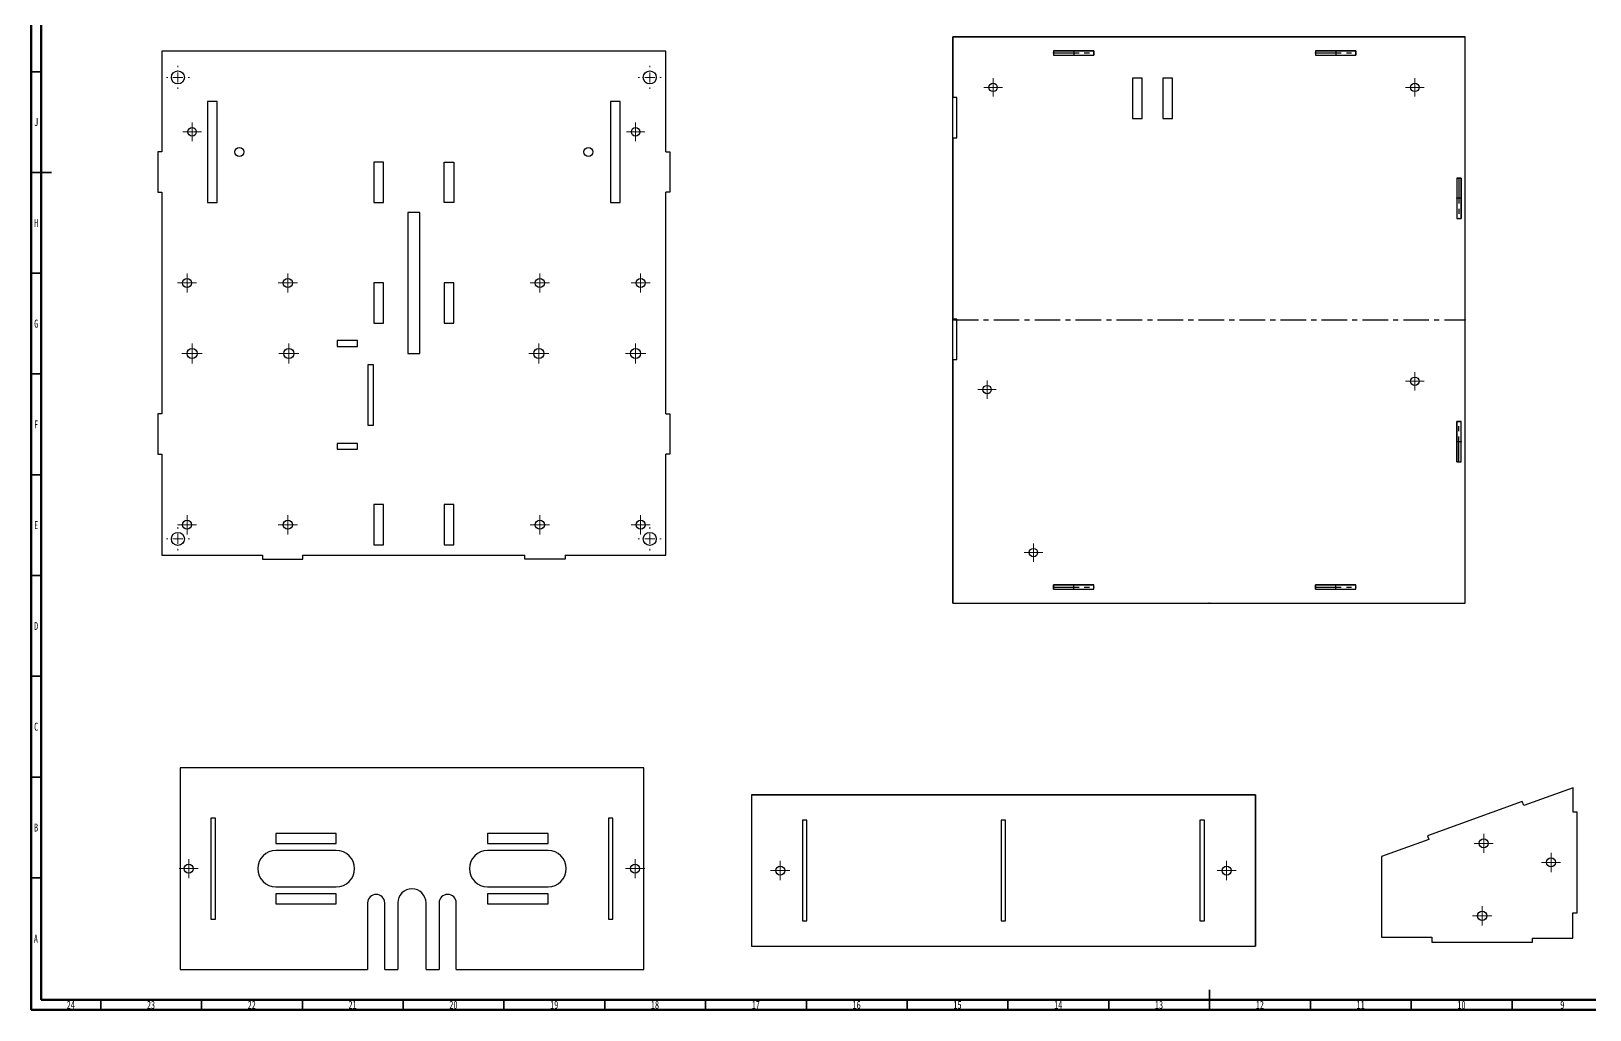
# Model space of a CAD drawing. Header units: millimetres. Extents: x 15 to 1184, y 5 to 836.
# Drawn here: x 15 to 788, y 5 to 491 of the extents above; entities that cross this region are included whole.
import ezdxf

# ---------------------------------------------------------------- set-up
doc = ezdxf.new("R2010")
doc.units = ezdxf.units.MM
doc.header["$PDSIZE"] = -1
doc.linetypes.add('CENTERX2', pattern=[20.32, 12.7, -2.54, 2.54, -2.54])
doc.styles.add('SLDTEXTSTYLE0', font='TXT', dxfattribs={"width": 0.75})

# ---------------------------------------------------------------- blocks, each defined once
blk = doc.blocks.new('SW_CENTERMARKSYMBOL_22')
at = {"color": 0, "linetype": 'Continuous', "lineweight": 18}
for p, q in [((-2.5, 0), (-5, 0)), ((0, 0), (-2.5, 0)), ((0, 2.5), (0, 5)), ((0, 0), (0, 2.5)), ((0, 0), (0, -2.5)), ((0, 0), (2.5, 0)), ((2.5, 0), (5, 0)), ((0, -2.5), (0, -5))]:
    blk.add_line(p, q, dxfattribs=at)
blk = doc.blocks.new('SW_CENTERMARKSYMBOL_23')
at = {"color": 0, "linetype": 'Continuous', "lineweight": 18}
for p, q in [((-2.5, 0), (-5, 0)), ((0, 0), (-2.5, 0)), ((0, 2.5), (0, 5)), ((0, 0), (0, 2.5)), ((0, 0), (0, -2.5)), ((0, 0), (2.5, 0)), ((2.5, 0), (5, 0)), ((0, -2.5), (0, -5))]:
    blk.add_line(p, q, dxfattribs=at)
blk = doc.blocks.new('SW_CENTERMARKSYMBOL_24')
at = {"color": 0, "linetype": 'Continuous', "lineweight": 18}
for p, q in [((-5, 0), (-5.75, 0)), ((0, 0), (-2.5, 0)), ((0, 5), (0, 5.75)), ((0, 0), (0, 2.5)), ((0, 0), (0, -2.5)), ((0, 0), (2.5, 0)), ((5, 0), (5.75, 0)), ((0, -5), (0, -5.75))]:
    blk.add_line(p, q, dxfattribs=at)
blk = doc.blocks.new('SW_CENTERMARKSYMBOL_25')
at = {"color": 0, "linetype": 'Continuous', "lineweight": 18}
for p, q in [((-5, 0), (-5.75, 0)), ((0, 0), (-2.5, 0)), ((0, 5), (0, 5.75)), ((0, 0), (0, 2.5)), ((0, 0), (0, -2.5)), ((0, 0), (2.5, 0)), ((5, 0), (5.75, 0)), ((0, -5), (0, -5.75))]:
    blk.add_line(p, q, dxfattribs=at)
blk = doc.blocks.new('SW_CENTERMARKSYMBOL_26')
at = {"color": 0, "linetype": 'Continuous', "lineweight": 18}
for p, q in [((-5, 0), (-5.75, 0)), ((0, 0), (-2.5, 0)), ((0, 5), (0, 5.75)), ((0, 0), (0, 2.5)), ((0, 0), (0, -2.5)), ((0, 0), (2.5, 0)), ((5, 0), (5.75, 0)), ((0, -5), (0, -5.75))]:
    blk.add_line(p, q, dxfattribs=at)
blk = doc.blocks.new('SW_CENTERMARKSYMBOL_27')
at = {"color": 0, "linetype": 'Continuous', "lineweight": 18}
for p, q in [((-5, 0), (-5.75, 0)), ((0, 0), (-2.5, 0)), ((0, 5), (0, 5.75)), ((0, 0), (0, 2.5)), ((0, 0), (0, -2.5)), ((0, 0), (2.5, 0)), ((5, 0), (5.75, 0)), ((0, -5), (0, -5.75))]:
    blk.add_line(p, q, dxfattribs=at)
blk = doc.blocks.new('SW_CENTERMARKSYMBOL_28')
at = {"color": 0, "linetype": 'Continuous', "lineweight": 18}
for p, q in [((-2.5, 0), (-5, 0)), ((0, 0), (-2.5, 0)), ((0, 2.5), (0, 5)), ((0, 0), (0, 2.5)), ((0, 0), (0, -2.5)), ((0, 0), (2.5, 0)), ((2.5, 0), (5, 0)), ((0, -2.5), (0, -5))]:
    blk.add_line(p, q, dxfattribs=at)
blk = doc.blocks.new('SW_CENTERMARKSYMBOL_29')
at = {"color": 0, "linetype": 'Continuous', "lineweight": 18}
for p, q in [((-2.5, 0), (-5, 0)), ((0, 0), (-2.5, 0)), ((0, 2.5), (0, 5)), ((0, 0), (0, 2.5)), ((0, 0), (0, -2.5)), ((0, 0), (2.5, 0)), ((2.5, 0), (5, 0)), ((0, -2.5), (0, -5))]:
    blk.add_line(p, q, dxfattribs=at)
blk = doc.blocks.new('SW_CENTERMARKSYMBOL_30')
at = {"color": 0, "linetype": 'Continuous', "lineweight": 18}
for p, q in [((-2.5, 0), (-4.75, 0)), ((0, 0), (-2.5, 0)), ((0, 2.5), (0, 4.75)), ((0, 0), (0, 2.5)), ((0, 0), (0, -2.5)), ((0, 0), (2.5, 0)), ((2.5, 0), (4.75, 0)), ((0, -2.5), (0, -4.75))]:
    blk.add_line(p, q, dxfattribs=at)
blk = doc.blocks.new('SW_CENTERMARKSYMBOL_31')
at = {"color": 0, "linetype": 'Continuous', "lineweight": 18}
for p, q in [((-2.5, 0), (-4.75, 0)), ((0, 0), (-2.5, 0)), ((0, 2.5), (0, 4.75)), ((0, 0), (0, 2.5)), ((0, 0), (0, -2.5)), ((0, 0), (2.5, 0)), ((2.5, 0), (4.75, 0)), ((0, -2.5), (0, -4.75))]:
    blk.add_line(p, q, dxfattribs=at)
blk = doc.blocks.new('SW_CENTERMARKSYMBOL_32')
at = {"color": 0, "linetype": 'Continuous', "lineweight": 18}
for p, q in [((-2.5, 0), (-4.75, 0)), ((0, 0), (-2.5, 0)), ((0, 2.5), (0, 4.75)), ((0, 0), (0, 2.5)), ((0, 0), (0, -2.5)), ((0, 0), (2.5, 0)), ((2.5, 0), (4.75, 0)), ((0, -2.5), (0, -4.75))]:
    blk.add_line(p, q, dxfattribs=at)
blk = doc.blocks.new('SW_CENTERMARKSYMBOL_33')
at = {"color": 0, "linetype": 'Continuous', "lineweight": 18}
for p, q in [((-2.5, 0), (-4.75, 0)), ((0, 0), (-2.5, 0)), ((0, 2.5), (0, 4.75)), ((0, 0), (0, 2.5)), ((0, 0), (0, -2.5)), ((0, 0), (2.5, 0)), ((2.5, 0), (4.75, 0)), ((0, -2.5), (0, -4.75))]:
    blk.add_line(p, q, dxfattribs=at)
blk = doc.blocks.new('SW_CENTERMARKSYMBOL_34')
at = {"color": 0, "linetype": 'Continuous', "lineweight": 18}
for p, q in [((-2.5, 0), (-4.75, 0)), ((0, 0), (-2.5, 0)), ((0, 2.5), (0, 4.75)), ((0, 0), (0, 2.5)), ((0, 0), (0, -2.5)), ((0, 0), (2.5, 0)), ((2.5, 0), (4.75, 0)), ((0, -2.5), (0, -4.75))]:
    blk.add_line(p, q, dxfattribs=at)
blk = doc.blocks.new('SW_CENTERMARKSYMBOL_35')
at = {"color": 0, "linetype": 'Continuous', "lineweight": 18}
for p, q in [((-2.5, 0), (-4.75, 0)), ((0, 0), (-2.5, 0)), ((0, 2.5), (0, 4.75)), ((0, 0), (0, 2.5)), ((0, 0), (0, -2.5)), ((0, 0), (2.5, 0)), ((2.5, 0), (4.75, 0)), ((0, -2.5), (0, -4.75))]:
    blk.add_line(p, q, dxfattribs=at)
blk = doc.blocks.new('SW_CENTERMARKSYMBOL_36')
at = {"color": 0, "linetype": 'Continuous', "lineweight": 18}
for p, q in [((-2.5, 0), (-4.75, 0)), ((0, 0), (-2.5, 0)), ((0, 2.5), (0, 4.75)), ((0, 0), (0, 2.5)), ((0, 0), (0, -2.5)), ((0, 0), (2.5, 0)), ((2.5, 0), (4.75, 0)), ((0, -2.5), (0, -4.75))]:
    blk.add_line(p, q, dxfattribs=at)
blk = doc.blocks.new('SW_CENTERMARKSYMBOL_37')
at = {"color": 0, "linetype": 'Continuous', "lineweight": 18}
for p, q in [((-2.5, 0), (-4.75, 0)), ((0, 0), (-2.5, 0)), ((0, 2.5), (0, 4.75)), ((0, 0), (0, 2.5)), ((0, 0), (0, -2.5)), ((0, 0), (2.5, 0)), ((2.5, 0), (4.75, 0)), ((0, -2.5), (0, -4.75))]:
    blk.add_line(p, q, dxfattribs=at)
blk = doc.blocks.new('SW_CENTERMARKSYMBOL_38')
at = {"color": 0, "linetype": 'Continuous', "lineweight": 18}
for p, q in [((-2.5, 0), (-4.6, 0)), ((0, 0), (-2.5, 0)), ((0, 2.5), (0, 4.6)), ((0, 0), (0, 2.5)), ((0, 0), (0, -2.5)), ((0, 0), (2.5, 0)), ((2.5, 0), (4.6, 0)), ((0, -2.5), (0, -4.6))]:
    blk.add_line(p, q, dxfattribs=at)
blk = doc.blocks.new('SW_CENTERMARKSYMBOL_39')
at = {"color": 0, "linetype": 'Continuous', "lineweight": 18}
for p, q in [((-2.5, 0), (-4.6, 0)), ((0, 0), (-2.5, 0)), ((0, 2.5), (0, 4.6)), ((0, 0), (0, 2.5)), ((0, 0), (0, -2.5)), ((0, 0), (2.5, 0)), ((2.5, 0), (4.6, 0)), ((0, -2.5), (0, -4.6))]:
    blk.add_line(p, q, dxfattribs=at)
blk = doc.blocks.new('SW_CENTERMARKSYMBOL_40')
at = {"color": 0, "linetype": 'Continuous', "lineweight": 18}
for p, q in [((-2.5, 0), (-5, 0)), ((0, 0), (-2.5, 0)), ((0, 2.5), (0, 5)), ((0, 0), (0, 2.5)), ((0, 0), (0, -2.5)), ((0, 0), (2.5, 0)), ((2.5, 0), (5, 0)), ((0, -2.5), (0, -5))]:
    blk.add_line(p, q, dxfattribs=at)
blk = doc.blocks.new('SW_CENTERMARKSYMBOL_41')
at = {"color": 0, "linetype": 'Continuous', "lineweight": 18}
for p, q in [((-2.5, 0), (-5, 0)), ((0, 0), (-2.5, 0)), ((0, 2.5), (0, 5)), ((0, 0), (0, 2.5)), ((0, 0), (0, -2.5)), ((0, 0), (2.5, 0)), ((2.5, 0), (5, 0)), ((0, -2.5), (0, -5))]:
    blk.add_line(p, q, dxfattribs=at)
blk = doc.blocks.new('SW_CENTERMARKSYMBOL_42')
at = {"color": 0, "linetype": 'Continuous', "lineweight": 18}
for p, q in [((-5, 0), (-5.75, 0)), ((0, 0), (-2.5, 0)), ((0, 5), (0, 5.75)), ((0, 0), (0, 2.5)), ((0, 0), (0, -2.5)), ((0, 0), (2.5, 0)), ((5, 0), (5.75, 0)), ((0, -5), (0, -5.75))]:
    blk.add_line(p, q, dxfattribs=at)
blk = doc.blocks.new('SW_CENTERMARKSYMBOL_43')
at = {"color": 0, "linetype": 'Continuous', "lineweight": 18}
for p, q in [((-5, 0), (-5.75, 0)), ((0, 0), (-2.5, 0)), ((0, 5), (0, 5.75)), ((0, 0), (0, 2.5)), ((0, 0), (0, -2.5)), ((0, 0), (2.5, 0)), ((5, 0), (5.75, 0)), ((0, -5), (0, -5.75))]:
    blk.add_line(p, q, dxfattribs=at)
blk = doc.blocks.new('SW_CENTERMARKSYMBOL_44')
at = {"color": 0, "linetype": 'Continuous', "lineweight": 18}
for p, q in [((-5, 0), (-5.75, 0)), ((0, 0), (-2.5, 0)), ((0, 5), (0, 5.75)), ((0, 0), (0, 2.5)), ((0, 0), (0, -2.5)), ((0, 0), (2.5, 0)), ((5, 0), (5.75, 0)), ((0, -5), (0, -5.75))]:
    blk.add_line(p, q, dxfattribs=at)
blk = doc.blocks.new('SW_CENTERMARKSYMBOL_45')
at = {"color": 0, "linetype": 'Continuous', "lineweight": 18}
for p, q in [((-5, 0), (-5.75, 0)), ((0, 0), (-2.5, 0)), ((0, 5), (0, 5.75)), ((0, 0), (0, 2.5)), ((0, 0), (0, -2.5)), ((0, 0), (2.5, 0)), ((5, 0), (5.75, 0)), ((0, -5), (0, -5.75))]:
    blk.add_line(p, q, dxfattribs=at)
blk = doc.blocks.new('SW_CENTERMARKSYMBOL_46')
at = {"color": 0, "linetype": 'Continuous', "lineweight": 18}
for p, q in [((-2.5, 0), (-5, 0)), ((0, 0), (-2.5, 0)), ((0, 2.5), (0, 5)), ((0, 0), (0, 2.5)), ((0, 0), (0, -2.5)), ((0, 0), (2.5, 0)), ((2.5, 0), (5, 0)), ((0, -2.5), (0, -5))]:
    blk.add_line(p, q, dxfattribs=at)
blk = doc.blocks.new('SW_CENTERMARKSYMBOL_47')
at = {"color": 0, "linetype": 'Continuous', "lineweight": 18}
for p, q in [((-2.5, 0), (-5, 0)), ((0, 0), (-2.5, 0)), ((0, 2.5), (0, 5)), ((0, 0), (0, 2.5)), ((0, 0), (0, -2.5)), ((0, 0), (2.5, 0)), ((2.5, 0), (5, 0)), ((0, -2.5), (0, -5))]:
    blk.add_line(p, q, dxfattribs=at)
blk = doc.blocks.new('SW_CENTERMARKSYMBOL_48')
at = {"color": 0, "linetype": 'Continuous', "lineweight": 18}
for p, q in [((-2.5, 0), (-4.75, 0)), ((0, 0), (-2.5, 0)), ((0, 2.5), (0, 4.75)), ((0, 0), (0, 2.5)), ((0, 0), (0, -2.5)), ((0, 0), (2.5, 0)), ((2.5, 0), (4.75, 0)), ((0, -2.5), (0, -4.75))]:
    blk.add_line(p, q, dxfattribs=at)
blk = doc.blocks.new('SW_CENTERMARKSYMBOL_49')
at = {"color": 0, "linetype": 'Continuous', "lineweight": 18}
for p, q in [((-2.5, 0), (-4.75, 0)), ((0, 0), (-2.5, 0)), ((0, 2.5), (0, 4.75)), ((0, 0), (0, 2.5)), ((0, 0), (0, -2.5)), ((0, 0), (2.5, 0)), ((2.5, 0), (4.75, 0)), ((0, -2.5), (0, -4.75))]:
    blk.add_line(p, q, dxfattribs=at)
blk = doc.blocks.new('SW_CENTERMARKSYMBOL_50')
at = {"color": 0, "linetype": 'Continuous', "lineweight": 18}
for p, q in [((-2.5, 0), (-4.75, 0)), ((0, 0), (-2.5, 0)), ((0, 2.5), (0, 4.75)), ((0, 0), (0, 2.5)), ((0, 0), (0, -2.5)), ((0, 0), (2.5, 0)), ((2.5, 0), (4.75, 0)), ((0, -2.5), (0, -4.75))]:
    blk.add_line(p, q, dxfattribs=at)
blk = doc.blocks.new('SW_CENTERMARKSYMBOL_51')
at = {"color": 0, "linetype": 'Continuous', "lineweight": 18}
for p, q in [((-2.5, 0), (-4.75, 0)), ((0, 0), (-2.5, 0)), ((0, 2.5), (0, 4.75)), ((0, 0), (0, 2.5)), ((0, 0), (0, -2.5)), ((0, 0), (2.5, 0)), ((2.5, 0), (4.75, 0)), ((0, -2.5), (0, -4.75))]:
    blk.add_line(p, q, dxfattribs=at)
blk = doc.blocks.new('SW_CENTERMARKSYMBOL_52')
at = {"color": 0, "linetype": 'Continuous', "lineweight": 18}
for p, q in [((-2.5, 0), (-4.75, 0)), ((0, 0), (-2.5, 0)), ((0, 2.5), (0, 4.75)), ((0, 0), (0, 2.5)), ((0, 0), (0, -2.5)), ((0, 0), (2.5, 0)), ((2.5, 0), (4.75, 0)), ((0, -2.5), (0, -4.75))]:
    blk.add_line(p, q, dxfattribs=at)
blk = doc.blocks.new('SW_CENTERMARKSYMBOL_53')
at = {"color": 0, "linetype": 'Continuous', "lineweight": 18}
for p, q in [((-2.5, 0), (-4.75, 0)), ((0, 0), (-2.5, 0)), ((0, 2.5), (0, 4.75)), ((0, 0), (0, 2.5)), ((0, 0), (0, -2.5)), ((0, 0), (2.5, 0)), ((2.5, 0), (4.75, 0)), ((0, -2.5), (0, -4.75))]:
    blk.add_line(p, q, dxfattribs=at)
blk = doc.blocks.new('SW_CENTERMARKSYMBOL_54')
at = {"color": 0, "linetype": 'Continuous', "lineweight": 18}
for p, q in [((-2.5, 0), (-4.75, 0)), ((0, 0), (-2.5, 0)), ((0, 2.5), (0, 4.75)), ((0, 0), (0, 2.5)), ((0, 0), (0, -2.5)), ((0, 0), (2.5, 0)), ((2.5, 0), (4.75, 0)), ((0, -2.5), (0, -4.75))]:
    blk.add_line(p, q, dxfattribs=at)
blk = doc.blocks.new('SW_CENTERMARKSYMBOL_55')
at = {"color": 0, "linetype": 'Continuous', "lineweight": 18}
for p, q in [((-2.5, 0), (-4.75, 0)), ((0, 0), (-2.5, 0)), ((0, 2.5), (0, 4.75)), ((0, 0), (0, 2.5)), ((0, 0), (0, -2.5)), ((0, 0), (2.5, 0)), ((2.5, 0), (4.75, 0)), ((0, -2.5), (0, -4.75))]:
    blk.add_line(p, q, dxfattribs=at)
blk = doc.blocks.new('SW_CENTERMARKSYMBOL_56')
at = {"color": 0, "linetype": 'Continuous', "lineweight": 18}
for p, q in [((-2.5, 0), (-4.6, 0)), ((0, 0), (-2.5, 0)), ((0, 2.5), (0, 4.6)), ((0, 0), (0, 2.5)), ((0, 0), (0, -2.5)), ((0, 0), (2.5, 0)), ((2.5, 0), (4.6, 0)), ((0, -2.5), (0, -4.6))]:
    blk.add_line(p, q, dxfattribs=at)
blk = doc.blocks.new('SW_CENTERMARKSYMBOL_57')
at = {"color": 0, "linetype": 'Continuous', "lineweight": 18}
for p, q in [((-2.5, 0), (-4.6, 0)), ((0, 0), (-2.5, 0)), ((0, 2.5), (0, 4.6)), ((0, 0), (0, 2.5)), ((0, 0), (0, -2.5)), ((0, 0), (2.5, 0)), ((2.5, 0), (4.6, 0)), ((0, -2.5), (0, -4.6))]:
    blk.add_line(p, q, dxfattribs=at)
blk = doc.blocks.new('SW_CENTERMARKSYMBOL_58')
at = {"color": 0, "linetype": 'Continuous', "lineweight": 18}
for p, q in [((-2.5, 0), (-4.6, 0)), ((0, 0), (-2.5, 0)), ((0, 2.5), (0, 4.6)), ((0, 0), (0, 2.5)), ((0, 0), (0, -2.5)), ((0, 0), (2.5, 0)), ((2.5, 0), (4.6, 0)), ((0, -2.5), (0, -4.6))]:
    blk.add_line(p, q, dxfattribs=at)
blk = doc.blocks.new('SW_CENTERMARKSYMBOL_59')
at = {"color": 0, "linetype": 'Continuous', "lineweight": 18}
for p, q in [((-2.5, 0), (-4.6, 0)), ((0, 0), (-2.5, 0)), ((0, 2.5), (0, 4.6)), ((0, 0), (0, 2.5)), ((0, 0), (0, -2.5)), ((0, 0), (2.5, 0)), ((2.5, 0), (4.6, 0)), ((0, -2.5), (0, -4.6))]:
    blk.add_line(p, q, dxfattribs=at)
blk = doc.blocks.new('SW_CENTERMARKSYMBOL_60')
at = {"color": 0, "linetype": 'Continuous', "lineweight": 18}
for p, q in [((-2.5, 0), (-4.6, 0)), ((0, 0), (-2.5, 0)), ((0, 2.5), (0, 4.6)), ((0, 0), (0, 2.5)), ((0, 0), (0, -2.5)), ((0, 0), (2.5, 0)), ((2.5, 0), (4.6, 0)), ((0, -2.5), (0, -4.6))]:
    blk.add_line(p, q, dxfattribs=at)
blk = doc.blocks.new('SW_CENTERMARKSYMBOL_61')
at = {"color": 0, "linetype": 'Continuous', "lineweight": 18}
for p, q in [((-2.5, 0), (-4.6, 0)), ((0, 0), (-2.5, 0)), ((0, 2.5), (0, 4.6)), ((0, 0), (0, 2.5)), ((0, 0), (0, -2.5)), ((0, 0), (2.5, 0)), ((2.5, 0), (4.6, 0)), ((0, -2.5), (0, -4.6))]:
    blk.add_line(p, q, dxfattribs=at)
blk = doc.blocks.new('SW_CENTERMARKSYMBOL_62')
at = {"color": 0, "linetype": 'Continuous', "lineweight": 18}
for p, q in [((-2.5, 0), (-4.6, 0)), ((0, 0), (-2.5, 0)), ((0, 2.5), (0, 4.6)), ((0, 0), (0, 2.5)), ((0, 0), (0, -2.5)), ((0, 0), (2.5, 0)), ((2.5, 0), (4.6, 0)), ((0, -2.5), (0, -4.6))]:
    blk.add_line(p, q, dxfattribs=at)
blk = doc.blocks.new('SW_CENTERMARKSYMBOL_68')
at = {"color": 0, "linetype": 'Continuous', "lineweight": 18}
for p, q in [((-2.5, 0), (-4.75, 0)), ((0, 0), (-2.5, 0)), ((0, 2.5), (0, 4.75)), ((0, 0), (0, 2.5)), ((0, 0), (0, -2.5)), ((0, 0), (2.5, 0)), ((2.5, 0), (4.75, 0)), ((0, -2.5), (0, -4.75))]:
    blk.add_line(p, q, dxfattribs=at)
blk = doc.blocks.new('SW_CENTERMARKSYMBOL_69')
at = {"color": 0, "linetype": 'Continuous', "lineweight": 18}
for p, q in [((-2.5, 0), (-4.75, 0)), ((0, 0), (-2.5, 0)), ((0, 2.5), (0, 4.75)), ((0, 0), (0, 2.5)), ((0, 0), (0, -2.5)), ((0, 0), (2.5, 0)), ((2.5, 0), (4.75, 0)), ((0, -2.5), (0, -4.75))]:
    blk.add_line(p, q, dxfattribs=at)
blk = doc.blocks.new('SW_CENTERMARKSYMBOL_70')
at = {"color": 0, "linetype": 'Continuous', "lineweight": 18}
for p, q in [((-2.5, 0), (-4.75, 0)), ((0, 0), (-2.5, 0)), ((0, 2.5), (0, 4.75)), ((0, 0), (0, 2.5)), ((0, 0), (0, -2.5)), ((0, 0), (2.5, 0)), ((2.5, 0), (4.75, 0)), ((0, -2.5), (0, -4.75))]:
    blk.add_line(p, q, dxfattribs=at)
blk = doc.blocks.new('SW_CENTERMARKSYMBOL_71')
at = {"color": 0, "linetype": 'Continuous', "lineweight": 18}
for p, q in [((-2.5, 0), (-4.75, 0)), ((0, 0), (-2.5, 0)), ((0, 2.5), (0, 4.75)), ((0, 0), (0, 2.5)), ((0, 0), (0, -2.5)), ((0, 0), (2.5, 0)), ((2.5, 0), (4.75, 0)), ((0, -2.5), (0, -4.75))]:
    blk.add_line(p, q, dxfattribs=at)
blk = doc.blocks.new('SW_CENTERMARKSYMBOL_72')
at = {"color": 0, "linetype": 'Continuous', "lineweight": 18}
for p, q in [((-2.5, 0), (-4.75, 0)), ((0, 0), (-2.5, 0)), ((0, 2.5), (0, 4.75)), ((0, 0), (0, 2.5)), ((0, 0), (0, -2.5)), ((0, 0), (2.5, 0)), ((2.5, 0), (4.75, 0)), ((0, -2.5), (0, -4.75))]:
    blk.add_line(p, q, dxfattribs=at)
blk = doc.blocks.new('SW_CENTERMARKSYMBOL_73')
at = {"color": 0, "linetype": 'Continuous', "lineweight": 18}
for p, q in [((-2.5, 0), (-4.75, 0)), ((0, 0), (-2.5, 0)), ((0, 2.5), (0, 4.75)), ((0, 0), (0, 2.5)), ((0, 0), (0, -2.5)), ((0, 0), (2.5, 0)), ((2.5, 0), (4.75, 0)), ((0, -2.5), (0, -4.75))]:
    blk.add_line(p, q, dxfattribs=at)
blk = doc.blocks.new('SW_CENTERMARKSYMBOL_74')
at = {"color": 0, "linetype": 'Continuous', "lineweight": 18}
for p, q in [((-2.5, 0), (-4.75, 0)), ((0, 0), (-2.5, 0)), ((0, 2.5), (0, 4.75)), ((0, 0), (0, 2.5)), ((0, 0), (0, -2.5)), ((0, 0), (2.5, 0)), ((2.5, 0), (4.75, 0)), ((0, -2.5), (0, -4.75))]:
    blk.add_line(p, q, dxfattribs=at)
blk = doc.blocks.new('SW_CENTERMARKSYMBOL_75')
at = {"color": 0, "linetype": 'Continuous', "lineweight": 18}
for p, q in [((-2.5, 0), (-4.75, 0)), ((0, 0), (-2.5, 0)), ((0, 2.5), (0, 4.75)), ((0, 0), (0, 2.5)), ((0, 0), (0, -2.5)), ((0, 0), (2.5, 0)), ((2.5, 0), (4.75, 0)), ((0, -2.5), (0, -4.75))]:
    blk.add_line(p, q, dxfattribs=at)
blk = doc.blocks.new('SW_CENTERMARKSYMBOL_76')
at = {"color": 0, "linetype": 'Continuous', "lineweight": 18}
for p, q in [((-2.5, 0), (-4.75, 0)), ((0, 0), (-2.5, 0)), ((0, 2.5), (0, 4.75)), ((0, 0), (0, 2.5)), ((0, 0), (0, -2.5)), ((0, 0), (2.5, 0)), ((2.5, 0), (4.75, 0)), ((0, -2.5), (0, -4.75))]:
    blk.add_line(p, q, dxfattribs=at)
blk = doc.blocks.new('SW_CENTERMARKSYMBOL_77')
at = {"color": 0, "linetype": 'Continuous', "lineweight": 18}
for p, q in [((-2.5, 0), (-4.75, 0)), ((0, 0), (-2.5, 0)), ((0, 2.5), (0, 4.75)), ((0, 0), (0, 2.5)), ((0, 0), (0, -2.5)), ((0, 0), (2.5, 0)), ((2.5, 0), (4.75, 0)), ((0, -2.5), (0, -4.75))]:
    blk.add_line(p, q, dxfattribs=at)

msp = doc.modelspace()

# ---------------------------------------------------------------- linework, layer by layer
at = {"color": 7, "linetype": 'Continuous', "lineweight": 70}
for p, q in [((15, 5), (15, 836)), ((20, 10), (20, 831)), ((1179, 10), (20, 10)), ((1184, 5), (15, 5))]:
    msp.add_line(p, q, dxfattribs=at)
at = {"color": 7, "linetype": 'Continuous'}
for p, q in [((472.105, 206.861), (472.105, 487.728)), ((472.105, 487.728), (726.305, 487.728)), ((726.305, 206.861), (726.305, 487.728)), ((522.105, 480.895), (542.105, 480.895)), ((522.105, 480.895), (522.105, 478.695)), ((542.105, 480.895), (542.105, 478.695)), ((652.105, 480.895), (672.105, 480.895)), ((652.105, 480.895), (652.105, 478.695)), ((672.105, 480.895), (672.105, 478.695)), ((522.105, 478.695), (542.105, 478.695)), ((652.105, 478.695), (672.105, 478.695)), ((722.105, 417.728), (724.305, 417.728)), ((722.105, 417.728), (722.105, 397.728)), ((724.305, 417.728), (724.305, 397.728)), ((722.105, 397.728), (724.305, 397.728)), ((722.105, 296.861), (724.305, 296.861)), ((722.105, 276.861), (722.105, 296.861)), ((724.305, 276.861), (724.305, 296.861)), ((722.105, 276.861), (724.305, 276.861)), ((522.105, 215.895), (542.105, 215.895)), ((522.105, 213.695), (522.105, 215.895)), ((522.105, 213.695), (542.105, 213.695)), ((542.105, 213.695), (542.105, 215.895)), ((652.105, 215.895), (672.105, 215.895)), ((652.105, 213.695), (652.105, 215.895)), ((652.105, 213.695), (672.105, 213.695)), ((672.105, 213.695), (672.105, 215.895)), ((472.105, 206.861), (726.305, 206.861)), ((372.228, 111.605), (622.228, 111.605)), ((372.228, 111.605), (372.228, 36.605)), ((622.228, 111.605), (622.228, 36.605)), ((372.228, 36.605), (622.228, 36.605))]:
    msp.add_line(p, q, dxfattribs=at)
at = {"color": 7, "linetype": 'Continuous', "lineweight": 25}
for p, q in [((726.305, 487.728), (472.105, 487.728)), ((472.105, 487.728), (472.105, 457.728)), ((726.305, 206.861), (726.305, 487.728)), ((79.802, 480.674), (79.802, 430.674)), ((329.802, 480.674), (79.802, 480.674)), ((329.802, 430.674), (329.802, 480.674)), ((542.105, 480.895), (522.105, 480.895)), ((522.105, 480.895), (522.105, 478.695)), ((542.105, 478.695), (542.105, 480.895)), ((672.105, 480.895), (652.105, 480.895)), ((652.105, 480.895), (652.105, 478.695)), ((672.105, 478.695), (672.105, 480.895)), ((522.105, 478.695), (542.105, 478.695)), ((652.105, 478.695), (672.105, 478.695)), ((561.3, 467.295), (561.3, 447.295)), ((566.1, 467.295), (561.3, 467.295)), ((566.1, 447.295), (566.1, 467.295)), ((581.1, 467.295), (576.3, 467.295)), ((576.3, 467.295), (576.3, 447.295)), ((581.1, 447.295), (581.1, 467.295)), ((474.105, 457.728), (472.105, 457.728)), ((474.105, 437.728), (474.105, 457.728)), ((107.202, 455.674), (102.402, 455.674)), ((102.402, 455.674), (102.402, 405.674)), ((107.202, 405.674), (107.202, 455.674)), ((307.202, 455.674), (302.402, 455.674)), ((302.402, 455.674), (302.402, 405.674)), ((307.202, 405.674), (307.202, 455.674)), ((561.3, 447.295), (566.1, 447.295)), ((576.3, 447.295), (581.1, 447.295)), ((472.105, 437.728), (474.105, 437.728)), ((472.105, 437.728), (472.105, 347.728)), ((77.802, 430.674), (77.802, 410.674)), ((79.802, 430.674), (77.802, 430.674)), ((189.702, 425.674), (184.902, 425.674)), ((184.902, 425.674), (184.902, 405.674)), ((189.702, 405.674), (189.702, 425.674)), ((219.902, 405.674), (219.902, 425.674)), ((219.902, 425.674), (224.702, 425.674)), ((224.702, 425.674), (224.702, 405.674)), ((329.802, 430.674), (331.802, 430.674)), ((331.802, 430.674), (331.802, 410.674)), ((724.305, 417.728), (722.105, 417.728)), ((722.105, 417.728), (722.105, 397.728)), ((724.305, 397.728), (724.305, 417.728)), ((77.802, 410.674), (79.802, 410.674)), ((79.802, 410.674), (79.802, 300.674)), ((331.802, 410.674), (329.802, 410.674)), ((329.802, 300.674), (329.802, 410.674)), ((102.402, 405.674), (107.202, 405.674)), ((184.902, 405.674), (189.702, 405.674)), ((224.702, 405.674), (219.902, 405.674)), ((302.402, 405.674), (307.202, 405.674)), ((207.802, 400.674), (201.802, 400.674)), ((201.802, 400.674), (201.802, 330.674)), ((207.802, 330.674), (207.802, 400.674)), ((722.105, 397.728), (724.305, 397.728)), ((184.902, 365.674), (184.902, 345.674)), ((189.702, 365.674), (184.902, 365.674)), ((189.702, 345.674), (189.702, 365.674)), ((219.902, 365.674), (219.902, 345.674)), ((224.702, 365.674), (219.902, 365.674)), ((224.702, 345.674), (224.702, 365.674)), ((184.902, 345.674), (189.702, 345.674)), ((219.902, 345.674), (224.702, 345.674)), ((474.105, 347.728), (472.105, 347.728)), ((474.105, 327.728), (474.105, 347.728)), ((176.802, 337.059), (166.802, 337.059)), ((166.802, 337.059), (166.802, 334.159)), ((166.802, 334.159), (176.802, 334.159)), ((176.802, 334.159), (176.802, 337.059)), ((181.902, 325.109), (181.902, 295.109)), ((184.802, 325.109), (181.902, 325.109)), ((184.802, 295.109), (184.802, 325.109)), ((201.802, 330.674), (207.802, 330.674)), ((472.105, 327.728), (472.105, 206.861)), ((472.105, 327.728), (474.105, 327.728)), ((77.802, 300.674), (77.802, 280.674)), ((79.802, 300.674), (77.802, 300.674)), ((181.902, 295.109), (184.802, 295.109)), ((329.802, 300.674), (331.802, 300.674)), ((331.802, 300.674), (331.802, 280.674)), ((724.305, 296.861), (722.105, 296.861)), ((722.105, 296.861), (722.105, 276.861)), ((724.305, 276.861), (724.305, 296.861)), ((176.802, 286.059), (166.802, 286.059)), ((166.802, 286.059), (166.802, 283.159)), ((176.802, 283.159), (176.802, 286.059)), ((77.802, 280.674), (79.802, 280.674)), ((79.802, 280.674), (79.802, 230.674)), ((166.802, 283.159), (176.802, 283.159)), ((331.802, 280.674), (329.802, 280.674)), ((329.802, 230.674), (329.802, 280.674)), ((722.105, 276.861), (724.305, 276.861)), ((189.702, 255.674), (184.902, 255.674)), ((184.902, 255.674), (184.902, 235.674)), ((189.702, 235.674), (189.702, 255.674)), ((224.702, 255.674), (219.902, 255.674)), ((219.902, 255.674), (219.902, 235.674)), ((224.702, 235.674), (224.702, 255.674)), ((184.902, 235.674), (189.702, 235.674)), ((219.902, 235.674), (224.702, 235.674)), ((79.802, 230.674), (129.802, 230.674)), ((129.802, 230.674), (129.802, 228.674)), ((129.802, 228.674), (149.802, 228.674)), ((149.802, 230.674), (259.802, 230.674)), ((149.802, 228.674), (149.802, 230.674)), ((259.802, 228.674), (259.802, 230.674)), ((279.802, 228.674), (259.802, 228.674)), ((279.802, 230.674), (329.802, 230.674)), ((279.802, 230.674), (279.802, 228.674)), ((542.105, 215.895), (522.105, 215.895)), ((522.105, 215.895), (522.105, 213.695)), ((522.105, 213.695), (542.105, 213.695)), ((542.105, 213.695), (542.105, 215.895)), ((672.105, 215.895), (652.105, 215.895)), ((652.105, 215.895), (652.105, 213.695)), ((652.105, 213.695), (672.105, 213.695)), ((672.105, 213.695), (672.105, 215.895)), ((472.105, 206.861), (726.305, 206.861)), ((88.857, 125.048), (88.857, 25.048)), ((318.857, 125.048), (88.857, 125.048)), ((318.857, 25.048), (318.857, 125.048)), ((622.228, 111.605), (372.228, 111.605)), ((372.228, 111.605), (372.228, 36.605)), ((622.228, 36.605), (622.228, 111.605)), ((754.615, 108.294), (707.55, 91.414)), ((755.29, 106.411), (754.615, 108.294)), ((779.858, 115.222), (755.29, 106.411)), ((779.858, 103.142), (779.858, 115.222)), ((781.858, 103.142), (779.858, 103.142)), ((781.858, 53.142), (781.858, 103.142)), ((106.357, 100.048), (104.157, 100.048)), ((104.157, 100.048), (104.157, 50.048)), ((106.357, 50.048), (106.357, 100.048)), ((303.557, 100.048), (301.357, 100.048)), ((301.357, 100.048), (301.357, 50.048)), ((303.557, 50.048), (303.557, 100.048)), ((399.728, 99.105), (397.528, 99.105)), ((397.528, 99.105), (397.528, 49.105)), ((399.728, 49.105), (399.728, 99.105)), ((498.328, 99.105), (496.128, 99.105)), ((496.128, 99.105), (496.128, 49.105)), ((498.328, 49.105), (498.328, 99.105)), ((596.928, 99.105), (594.728, 99.105)), ((594.728, 99.105), (594.728, 49.105)), ((596.928, 49.105), (596.928, 99.105)), ((166.357, 92.548), (136.357, 92.548)), ((136.357, 92.548), (136.357, 87.548)), ((136.357, 87.548), (166.357, 87.548)), ((166.357, 87.548), (166.357, 92.548)), ((271.357, 92.548), (241.357, 92.548)), ((241.357, 92.548), (241.357, 87.548)), ((241.357, 87.548), (271.357, 87.548)), ((271.357, 87.548), (271.357, 92.548)), ((708.225, 89.532), (684.693, 81.092)), ((707.55, 91.414), (708.225, 89.532)), ((166.357, 84.048), (136.357, 84.048)), ((271.357, 84.048), (241.357, 84.048)), ((684.693, 81.092), (684.693, 41.092)), ((136.357, 66.048), (166.357, 66.048)), ((166.357, 62.548), (136.357, 62.548)), ((136.357, 62.548), (136.357, 57.548)), ((166.357, 57.548), (166.357, 62.548)), ((241.357, 66.048), (271.357, 66.048)), ((241.357, 62.548), (241.357, 57.548)), ((271.357, 62.548), (241.357, 62.548)), ((271.357, 57.548), (271.357, 62.548)), ((136.357, 57.548), (166.357, 57.548)), ((181.857, 58.048), (181.857, 25.048)), ((190.357, 25.048), (190.357, 58.048)), ((196.857, 58.048), (196.857, 25.048)), ((210.857, 25.048), (210.857, 58.048)), ((217.357, 58.048), (217.357, 25.048)), ((225.857, 25.048), (225.857, 58.048)), ((241.357, 57.548), (271.357, 57.548)), ((104.157, 50.048), (106.357, 50.048)), ((301.357, 50.048), (303.557, 50.048)), ((397.528, 49.105), (399.728, 49.105)), ((496.128, 49.105), (498.328, 49.105)), ((594.728, 49.105), (596.928, 49.105)), ((779.693, 53.142), (781.858, 53.142)), ((779.693, 40.642), (779.693, 53.142)), ((684.693, 41.092), (709.693, 41.092)), ((709.693, 41.092), (709.693, 38.642)), ((759.693, 40.642), (779.693, 40.642)), ((759.693, 38.642), (759.693, 40.642)), ((372.228, 36.605), (622.228, 36.605)), ((709.693, 38.642), (759.693, 38.642)), ((88.857, 25.048), (181.857, 25.048)), ((190.357, 25.048), (196.857, 25.048)), ((210.857, 25.048), (217.357, 25.048)), ((225.857, 25.048), (318.857, 25.048))]:
    msp.add_line(p, q, dxfattribs=at)
at = {"color": 7, "linetype": 'CENTERX2'}
for p, q in [((522.105, 479.795), (542.105, 479.795)), ((532.105, 480.895), (532.105, 478.695)), ((652.105, 479.795), (672.105, 479.795)), ((662.105, 480.895), (662.105, 478.695)), ((723.205, 417.728), (723.205, 397.728)), ((724.305, 407.728), (722.105, 407.728)), ((472.105, 347.295), (726.305, 347.295)), ((723.205, 276.861), (723.205, 296.861)), ((724.305, 286.861), (722.105, 286.861)), ((522.105, 214.795), (542.105, 214.795)), ((532.105, 213.695), (532.105, 215.895)), ((652.105, 214.795), (672.105, 214.795)), ((662.105, 213.695), (662.105, 215.895))]:
    msp.add_line(p, q, dxfattribs=at)
at = {"color": 7, "linetype": 'Continuous', "lineweight": 35}
for p, q in [((20, 470.5), (15, 470.5)), ((15, 420.5), (25, 420.5)), ((20, 420.5), (15, 420.5)), ((20, 370.5), (15, 370.5)), ((20, 320.5), (15, 320.5)), ((20, 270.5), (15, 270.5)), ((20, 220.5), (15, 220.5)), ((20, 170.5), (15, 170.5)), ((20, 120.5), (15, 120.5)), ((20, 70.5), (15, 70.5)), ((49.5, 10), (49.5, 5)), ((99.5, 10), (99.5, 5)), ((149.5, 10), (149.5, 5)), ((199.5, 10), (199.5, 5)), ((249.5, 10), (249.5, 5)), ((299.5, 10), (299.5, 5)), ((349.5, 10), (349.5, 5)), ((399.5, 10), (399.5, 5)), ((449.5, 10), (449.5, 5)), ((499.5, 10), (499.5, 5)), ((549.5, 10), (549.5, 5)), ((599.5, 5), (599.5, 15)), ((599.5, 10), (599.5, 5)), ((649.5, 10), (649.5, 5)), ((699.5, 10), (699.5, 5)), ((749.5, 10), (749.5, 5))]:
    msp.add_line(p, q, dxfattribs=at)
at = {"color": 7, "linetype": 'Continuous', "lineweight": 25}
for centre, radius in [((87.802, 467.674), 3.25), ((321.802, 467.674), 3.25), ((492.105, 462.728), 2.1), ((701.305, 462.728), 2.1), ((94.802, 440.674), 2.1), ((314.802, 440.674), 2.1), ((118.202, 430.674), 2.25), ((291.402, 430.674), 2.25), ((92.302, 365.674), 2.25), ((142.302, 365.674), 2.25), ((267.302, 365.674), 2.25), ((317.302, 365.674), 2.25), ((94.802, 330.674), 2.5), ((142.802, 330.674), 2.5), ((266.802, 330.674), 2.5), ((314.802, 330.674), 2.5), ((701.305, 316.861), 2.1), ((489.105, 312.728), 2.1), ((92.302, 245.674), 2.25), ((142.302, 245.674), 2.25), ((267.302, 245.674), 2.25), ((317.302, 245.674), 2.25), ((87.802, 238.674), 3.25), ((321.802, 238.674), 3.25), ((512.105, 231.861), 2.1), ((735.471, 87.617), 2.25), ((768.858, 78.142), 2.25), ((93.157, 75.048), 2.25), ((314.557, 75.048), 2.25), ((386.528, 74.105), 2.25), ((607.928, 74.105), 2.25), ((734.693, 51.642), 2.25)]:
    msp.add_circle(centre, radius, dxfattribs=at)
for centre, radius, start, end in [((136.357, 75.048), 9, 90, 270), ((166.357, 75.048), 9, 270, 90), ((241.357, 75.048), 9, 90, 270), ((271.357, 75.048), 9, 270, 90), ((186.107, 58.048), 4.25, 0, 180), ((203.857, 58.048), 7, 0, 180), ((221.607, 58.048), 4.25, 0, 180)]:
    msp.add_arc(centre, radius, start, end, dxfattribs=at)
at = {"color": 7, "linetype": 'Continuous'}
for p in [(599.205, 487.728), (522.105, 479.795), (532.105, 480.895), (532.105, 479.795), (542.105, 479.795), (652.105, 479.795), (662.105, 480.895), (662.105, 479.795), (672.105, 479.795), (532.105, 478.695), (662.105, 478.695), (723.205, 417.728), (722.105, 407.728), (723.205, 407.728), (724.305, 407.728), (723.205, 397.728), (472.105, 347.295), (726.305, 347.295), (723.205, 296.861), (722.105, 286.861), (723.205, 286.861), (724.305, 286.861), (723.205, 276.861), (522.105, 214.795), (532.105, 215.895), (532.105, 214.795), (532.105, 213.695), (542.105, 214.795), (652.105, 214.795), (662.105, 215.895), (662.105, 214.795), (662.105, 213.695), (672.105, 214.795), (599.205, 206.861)]:
    msp.add_point(p, dxfattribs=at)

# ---------------------------------------------------------------- block references
at = {"color": 7, "linetype": 'Continuous', "lineweight": 0}
for name, p in [('SW_CENTERMARKSYMBOL_25', (87.802, 467.674)), ('SW_CENTERMARKSYMBOL_43', (87.802, 467.674)), ('SW_CENTERMARKSYMBOL_27', (321.802, 467.674)), ('SW_CENTERMARKSYMBOL_45', (321.802, 467.674)), ('SW_CENTERMARKSYMBOL_58', (492.105, 462.728)), ('SW_CENTERMARKSYMBOL_59', (701.305, 462.728)), ('SW_CENTERMARKSYMBOL_38', (94.802, 440.674)), ('SW_CENTERMARKSYMBOL_56', (94.802, 440.674)), ('SW_CENTERMARKSYMBOL_39', (314.802, 440.674)), ('SW_CENTERMARKSYMBOL_57', (314.802, 440.674)), ('SW_CENTERMARKSYMBOL_33', (92.302, 365.674)), ('SW_CENTERMARKSYMBOL_51', (92.302, 365.674)), ('SW_CENTERMARKSYMBOL_32', (142.302, 365.674)), ('SW_CENTERMARKSYMBOL_50', (142.302, 365.674)), ('SW_CENTERMARKSYMBOL_36', (267.302, 365.674)), ('SW_CENTERMARKSYMBOL_54', (267.302, 365.674)), ('SW_CENTERMARKSYMBOL_37', (317.302, 365.674)), ('SW_CENTERMARKSYMBOL_55', (317.302, 365.674)), ('SW_CENTERMARKSYMBOL_22', (94.802, 330.674)), ('SW_CENTERMARKSYMBOL_40', (94.802, 330.674)), ('SW_CENTERMARKSYMBOL_23', (142.802, 330.674)), ('SW_CENTERMARKSYMBOL_41', (142.802, 330.674)), ('SW_CENTERMARKSYMBOL_29', (266.802, 330.674)), ('SW_CENTERMARKSYMBOL_47', (266.802, 330.674)), ('SW_CENTERMARKSYMBOL_28', (314.802, 330.674)), ('SW_CENTERMARKSYMBOL_46', (314.802, 330.674)), ('SW_CENTERMARKSYMBOL_62', (489.105, 312.728)), ('SW_CENTERMARKSYMBOL_61', (701.305, 316.861)), ('SW_CENTERMARKSYMBOL_30', (92.302, 245.674)), ('SW_CENTERMARKSYMBOL_48', (92.302, 245.674)), ('SW_CENTERMARKSYMBOL_31', (142.302, 245.674)), ('SW_CENTERMARKSYMBOL_49', (142.302, 245.674)), ('SW_CENTERMARKSYMBOL_35', (267.302, 245.674)), ('SW_CENTERMARKSYMBOL_53', (267.302, 245.674)), ('SW_CENTERMARKSYMBOL_34', (317.302, 245.674)), ('SW_CENTERMARKSYMBOL_52', (317.302, 245.674)), ('SW_CENTERMARKSYMBOL_24', (87.802, 238.674)), ('SW_CENTERMARKSYMBOL_42', (87.802, 238.674)), ('SW_CENTERMARKSYMBOL_26', (321.802, 238.674)), ('SW_CENTERMARKSYMBOL_44', (321.802, 238.674)), ('SW_CENTERMARKSYMBOL_60', (512.105, 231.861)), ('SW_CENTERMARKSYMBOL_74', (735.471, 87.617)), ('SW_CENTERMARKSYMBOL_77', (735.471, 87.617)), ('SW_CENTERMARKSYMBOL_69', (93.157, 75.048)), ('SW_CENTERMARKSYMBOL_68', (314.557, 75.048)), ('SW_CENTERMARKSYMBOL_71', (386.528, 74.105)), ('SW_CENTERMARKSYMBOL_70', (607.928, 74.105)), ('SW_CENTERMARKSYMBOL_73', (768.858, 78.142)), ('SW_CENTERMARKSYMBOL_76', (768.858, 78.142)), ('SW_CENTERMARKSYMBOL_72', (734.693, 51.642)), ('SW_CENTERMARKSYMBOL_75', (734.693, 51.642))]:
    msp.add_blockref(name, p, dxfattribs=at)

# ---------------------------------------------------------------- texts
at = {"color": 7, "linetype": 'Continuous', "lineweight": 0, "attachment_point": 2, "style": 'SLDTEXTSTYLE0'}
for s, insert, char_height in [('J', (17.465, 447.486), 3.969), ('H', (17.49, 397.458), 3.969), ('G', (17.487, 347.486), 3.969), ('F', (17.458, 297.458), 3.969), ('E', (17.508, 247.486), 3.969), ('D', (17.453, 197.458), 3.969), ('C', (17.459, 147.486), 3.969), ('B', (17.471, 97.458), 3.969), ('A', (17.34, 42.236), 3.969), ('24', (34.67, 9.458), 3.9687), ('23', (74.42, 9.458), 3.9687), ('22', (124.42, 9.458), 3.9687), ('21', (174.42, 9.458), 3.9687), ('20', (224.42, 9.458), 3.9687), ('19', (274.42, 9.458), 3.9687), ('18', (324.42, 9.458), 3.9687), ('17', (374.42, 9.458), 3.9687), ('16', (424.42, 9.458), 3.9687), ('15', (474.42, 9.458), 3.9687), ('14', (524.42, 9.458), 3.9687), ('13', (574.42, 9.458), 3.9687), ('12', (624.42, 9.458), 3.9687), ('11', (674.42, 9.458), 3.9687), ('10', (724.42, 9.458), 3.9687), ('9', (774.46, 9.458), 3.969)]:
    msp.add_mtext(s, dxfattribs=dict(at, insert=insert, char_height=char_height))

doc.saveas('drawing.dxf')
